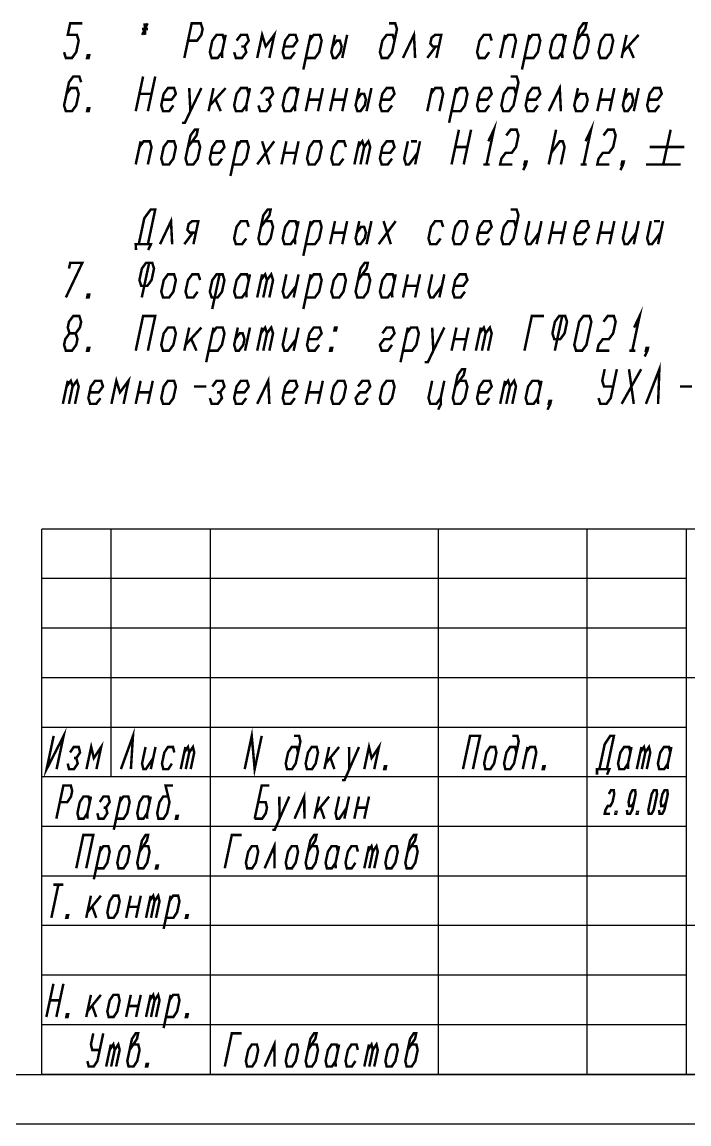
# Model space of a CAD drawing. Header units: millimetres. Extents: x 0 to 630, y 0 to 297.
# Drawn here: x 438 to 505.3, y 0 to 111.1 of the extents above; entities that cross this region are included whole.
import ezdxf

# ---------------------------------------------------------------- set-up
doc = ezdxf.new("R2010")
doc.units = ezdxf.units.MM
doc.header["$LTSCALE"] = 34.65
doc.layers.get('0').update_dxf_attribs({"linetype": 'CONTINUOUS'})

msp = doc.modelspace()

# ---------------------------------------------------------------- linework, layer by layer
at = {"color": 7, "linetype": 'CONTINUOUS'}
for p, q in [((625, 60), (440, 60)), ((440, 5), (440, 60)), ((447, 35), (447, 60)), ((457, 5), (457, 60)), ((480, 5), (480, 60)), ((495, 5), (495, 60)), ((505, 5), (505, 60)), ((505, 55), (440, 55)), ((505, 50), (440, 50)), ((625, 45), (440, 45)), ((505, 40), (440, 40)), ((505, 35), (440, 35)), ((505, 30), (440, 30)), ((505, 25), (440, 25)), ((625, 20), (440, 20)), ((505, 15), (440, 15)), ((505, 10), (440, 10)), ((20, 5), (625, 5)), ((625, 5), (440, 5)), ((0, 0), (630, 0))]:
    msp.add_line(p, q, dxfattribs=at)
at = {"color": 2, "linetype": 'CONTINUOUS', "const_width": 0.25}
for points in [[(442.2450806, 108.0923483), (442.4273437, 107.50901), (443.039848, 107.50901), (443.4700891, 108.0923483), (443.718067, 109.259025), (443.5358038, 109.8423441), (442.6170667, 109.8423441), (442.8650446, 111.0090207), (444.0900531, 111.0090207)], [(450.0910492, 110.4256824), (450.7035535, 110.4256824)], [(450.6744067, 111.0090207), (450.1201959, 109.8423441)], [(450.3681738, 111.0090207), (450.4264288, 109.8423441)], [(454.3711194, 107.50901), (455.1150531, 111.0090207), (456.0337903, 111.0090207), (456.2160535, 110.4256824), (456.0920837, 109.8423441), (455.6618427, 109.259025), (454.743067, 109.259025)], [(461.7210938, 107.50901), (462.2170496, 109.8423441), (462.5815759, 108.6756866), (463.4420581, 109.8423441), (462.9461023, 107.50901)], [(475.5680585, 109.259025), (475.3858337, 109.8423441), (474.7733295, 109.8423441), (474.3430884, 109.259025), (474.0951105, 108.0923483), (474.2773352, 107.50901), (474.8898395, 107.50901), (475.3200806, 108.0923483), (475.8160748, 110.4256824), (475.6338116, 111.0090207), (475.0213074, 111.0090207)], [(476.4211194, 107.50901), (477.5295795, 109.8423441), (477.6460895, 107.50901)], [(493.9430713, 109.259025), (494.8035535, 110.4256824), (494.9275616, 111.0090207), (494.6212903, 111.0090207), (494.1910492, 110.4256824), (493.6950934, 108.0923483), (493.8773566, 107.50901), (494.4898608, 107.50901), (494.9201019, 108.0923483), (495.1680798, 109.259025), (494.9858167, 109.8423441), (494.3733124, 109.8423441)], [(458.4180927, 109.259025), (458.2358295, 109.8423441), (457.6233252, 109.8423441), (457.1930841, 109.259025), (456.9451062, 108.0923483), (457.1273694, 107.50901), (457.7398352, 107.50901), (458.1700763, 108.0923483)], [(458.5420624, 109.8423441), (458.1700763, 108.0923483), (458.199223, 107.50901)], [(459.3950848, 108.0923483), (459.577348, 107.50901), (460.1898523, 107.50901), (460.6200934, 108.0923483), (460.4378302, 108.6756866), (460.8680713, 109.259025), (460.6858081, 109.8423441), (460.0733038, 109.8423441), (459.6430627, 109.259025)], [(464.4190887, 108.6756866), (465.3378259, 108.6756866), (465.768067, 109.259025), (465.5858038, 109.8423441), (464.9732996, 109.8423441), (464.5430585, 109.259025), (464.2950806, 108.0923483), (464.4773437, 107.50901), (465.089848, 107.50901), (465.5200891, 108.0923483)], [(466.3731116, 106.3423526), (467.1170837, 109.8423441)], [(466.6210895, 107.50901), (467.5398651, 107.50901), (467.9701062, 108.0923483), (468.2180841, 109.259025), (468.0358209, 109.8423441), (467.4233167, 109.8423441), (466.9930756, 109.259025)], [(469.5670624, 109.8423441), (469.1950763, 108.0923483), (469.3773395, 107.50901), (469.6836108, 107.50901), (470.1138519, 108.0923483), (470.2378217, 108.6756866), (470.0555585, 109.259025), (469.7493256, 109.259025), (469.3190845, 108.6756866)], [(470.7920709, 109.8423441), (470.2961151, 107.50901)], [(479.7898352, 107.50901), (480.2858295, 109.8423441), (479.6733252, 109.8423441), (479.305069, 109.5506845), (479.1810608, 108.9673462), (479.4253473, 108.6756866), (480.0378516, 108.6756866)], [(485.3680884, 109.259025), (485.1858252, 109.8423441), (484.5733209, 109.8423441), (484.1430798, 109.259025), (483.8951019, 108.0923483), (484.0773651, 107.50901), (484.6898694, 107.50901), (485.1201105, 108.0923483)], [(486.2211108, 107.50901), (486.7170667, 109.8423441)], [(486.5930585, 109.259025), (487.0232996, 109.8423441), (487.6358038, 109.8423441), (487.818067, 109.259025), (487.4461194, 107.50901)], [(488.4231116, 106.3423526), (489.1670837, 109.8423441)], [(488.6710895, 107.50901), (489.5898651, 107.50901), (490.0201062, 108.0923483), (490.2680841, 109.259025), (490.0858209, 109.8423441), (489.4733167, 109.8423441), (489.0430756, 109.259025)], [(492.7180627, 109.259025), (492.5357996, 109.8423441), (491.9233337, 109.8423441), (491.4930927, 109.259025), (491.2450763, 108.0923483), (491.4273395, 107.50901), (492.0398437, 107.50901), (492.4700848, 108.0923483)], [(492.8420709, 109.8423441), (492.4700848, 108.0923483), (492.4992316, 107.50901)], [(496.1451105, 108.0923483), (496.3273352, 107.50901), (496.9398395, 107.50901), (497.3700806, 108.0923483), (497.6180585, 109.259025), (497.4358337, 109.8423441), (496.8233295, 109.8423441), (496.3930884, 109.259025), (496.1451105, 108.0923483)], [(498.9670752, 109.8423441), (498.4711194, 107.50901)], [(498.5950891, 108.0923483), (500.1920837, 109.8423441)], [(444.7242444, 107.50901), (444.5710895, 107.50901), (444.6331128, 107.8006888), (444.7862292, 107.8006888), (444.7242444, 107.50901)], [(460.1315973, 108.6756866), (460.4378302, 108.6756866)], [(478.871098, 107.50901), (479.7315802, 108.6756866)], [(499.1784467, 108.6756866), (499.6960895, 107.50901)], [(443.9660449, 105.0583969), (443.7837817, 105.6417352), (443.1713159, 105.6417352), (442.7410748, 105.0583969), (442.2450806, 102.7250629), (442.4273437, 102.1417245), (443.039848, 102.1417245), (443.4700891, 102.7250629), (443.718067, 103.8917395), (443.5358038, 104.4750586), (442.9232996, 104.4750586), (442.4930585, 103.8917395)], [(449.4710852, 102.1417245), (450.2150574, 105.6417352)], [(451.4400659, 105.6417352), (450.6960937, 102.1417245)], [(487.818067, 103.8917395), (487.6358038, 104.4750586), (487.0232996, 104.4750586), (486.5930585, 103.8917395), (486.3450806, 102.7250629), (486.5273438, 102.1417245), (487.139848, 102.1417245), (487.5700891, 102.7250629), (488.0660449, 105.0583969), (487.8837817, 105.6417352), (487.2713159, 105.6417352)], [(452.1690802, 103.3084012), (453.0878174, 103.3084012), (453.5180585, 103.8917395), (453.3358337, 104.4750586), (452.7233295, 104.4750586), (452.2930884, 103.8917395), (452.0451105, 102.7250629), (452.2273352, 102.1417245), (452.8398395, 102.1417245), (453.2700806, 102.7250629)], [(454.123103, 100.9750671), (454.4293744, 100.9750671), (456.0920837, 104.4750586)], [(454.8670752, 104.4750586), (454.9835852, 102.1417245)], [(457.3170538, 104.4750586), (456.821098, 102.1417245)], [(456.9451062, 102.7250629), (458.5420624, 104.4750586)], [(460.8680713, 103.8917395), (460.6858081, 104.4750586), (460.0733038, 104.4750586), (459.6430627, 103.8917395), (459.3950848, 102.7250629), (459.577348, 102.1417245), (460.1898523, 102.1417245), (460.6200934, 102.7250629)], [(460.9920795, 104.4750586), (460.6200934, 102.7250629), (460.6492401, 102.1417245)], [(461.8451019, 102.7250629), (462.0273651, 102.1417245), (462.6398694, 102.1417245), (463.0701105, 102.7250629), (462.8878473, 103.3084012), (463.3180884, 103.8917395), (463.1358252, 104.4750586), (462.5233209, 104.4750586), (462.0930798, 103.8917395)], [(465.768067, 103.8917395), (465.5858038, 104.4750586), (464.9732996, 104.4750586), (464.5430585, 103.8917395), (464.2950806, 102.7250629), (464.4773437, 102.1417245), (465.089848, 102.1417245), (465.5200891, 102.7250629)], [(465.8920752, 104.4750586), (465.5200891, 102.7250629), (465.5492358, 102.1417245)], [(466.6210895, 102.1417245), (467.1170837, 104.4750586)], [(468.3420538, 104.4750586), (467.846098, 102.1417245)], [(469.0711066, 102.1417245), (469.5670624, 104.4750586)], [(470.7920709, 104.4750586), (470.2961151, 102.1417245)], [(472.0170795, 104.4750586), (471.6450934, 102.7250629), (471.8273566, 102.1417245), (472.1335895, 102.1417245), (472.5638306, 102.7250629), (472.6878387, 103.3084012), (472.5055756, 103.8917395), (472.1993427, 103.8917395), (471.7691016, 103.3084012)], [(473.2420496, 104.4750586), (472.7460938, 102.1417245)], [(474.2190802, 103.3084012), (475.1378174, 103.3084012), (475.5680585, 103.8917395), (475.3858337, 104.4750586), (474.7733295, 104.4750586), (474.3430884, 103.8917395), (474.0951105, 102.7250629), (474.2773352, 102.1417245), (474.8898395, 102.1417245), (475.3200806, 102.7250629)], [(478.871098, 102.1417245), (479.3670538, 104.4750586)], [(479.2430841, 103.8917395), (479.6733252, 104.4750586), (480.2858295, 104.4750586), (480.4680927, 103.8917395), (480.0961066, 102.1417245)], [(481.0731372, 100.9750671), (481.8170709, 104.4750586)], [(481.3211151, 102.1417245), (482.2398523, 102.1417245), (482.6700934, 102.7250629), (482.9180713, 103.8917395), (482.7358081, 104.4750586), (482.1233038, 104.4750586), (481.6930627, 103.8917395)], [(484.0190717, 103.3084012), (484.9378473, 103.3084012), (485.3680884, 103.8917395), (485.1858252, 104.4750586), (484.5733209, 104.4750586), (484.1430798, 103.8917395), (483.8951019, 102.7250629), (484.0773651, 102.1417245), (484.6898694, 102.1417245), (485.1201105, 102.7250629)], [(488.9190674, 103.3084012), (489.837843, 103.3084012), (490.2680841, 103.8917395), (490.0858209, 104.4750586), (489.4733167, 104.4750586), (489.0430756, 103.8917395), (488.7950977, 102.7250629), (488.9773608, 102.1417245), (489.5898651, 102.1417245), (490.0201062, 102.7250629)], [(491.1211066, 102.1417245), (492.2295667, 104.4750586), (492.3461151, 102.1417245)], [(494.0670795, 104.4750586), (493.6950934, 102.7250629), (493.8773566, 102.1417245), (494.4898608, 102.1417245), (494.9201019, 102.7250629), (495.0440717, 103.3084012), (494.8618085, 103.8917395), (494.2493427, 103.8917395), (493.8191016, 103.3084012)], [(496.0211023, 102.1417245), (496.5170581, 104.4750586)], [(497.7420667, 104.4750586), (497.2461108, 102.1417245)], [(498.9670752, 104.4750586), (498.5950891, 102.7250629), (498.7773523, 102.1417245), (499.0835852, 102.1417245), (499.5138263, 102.7250629), (499.6378345, 103.3084012), (499.4555713, 103.8917395), (499.1493384, 103.8917395), (498.7190973, 103.3084012)], [(500.1920837, 104.4750586), (499.6960895, 102.1417245)], [(501.1690759, 103.3084012), (502.0878516, 103.3084012), (502.5180927, 103.8917395), (502.3358295, 104.4750586), (501.7233252, 104.4750586), (501.2930841, 103.8917395), (501.0451062, 102.7250629), (501.2273694, 102.1417245), (501.8398352, 102.1417245), (502.2700763, 102.7250629)], [(449.8430713, 103.8917395), (451.0680798, 103.8917395)], [(457.5284637, 103.3084012), (458.0461066, 102.1417245)], [(462.5815759, 103.3084012), (462.8878473, 103.3084012)], [(466.8690674, 103.3084012), (468.0940759, 103.3084012)], [(469.3190845, 103.3084012), (470.544093, 103.3084012)], [(496.2690802, 103.3084012), (497.4940887, 103.3084012)], [(444.7242444, 102.1417245), (444.5710895, 102.1417245), (444.6331128, 102.4334033), (444.7862292, 102.4334033), (444.7242444, 102.1417245)], [(485.0327087, 99.1077731), (485.5869196, 100.2744498), (484.8429858, 96.7744391)], [(494.8327002, 99.1077731), (495.386911, 100.2744498), (494.6429773, 96.7744391)], [(454.743067, 98.5244348), (455.6035492, 99.6911115), (455.7275574, 100.2744498), (455.421286, 100.2744498), (454.9910449, 99.6911115), (454.4950891, 97.3577774), (454.6773523, 96.7744391), (455.2898566, 96.7744391), (455.7200977, 97.3577774), (455.9680756, 98.5244348), (455.7858124, 99.1077731), (455.1733081, 99.1077731)], [(481.3211151, 96.7744391), (482.0650488, 100.2744498)], [(483.2900574, 100.2744498), (482.5460852, 96.7744391)], [(486.8410748, 99.6911115), (487.2713159, 100.2744498), (487.8837817, 100.2744498), (488.0660449, 99.6911115), (487.818067, 98.5244348), (487.3878259, 97.9411157), (486.7753217, 97.9411157), (486.3450806, 97.3577774), (486.2211108, 96.7744391), (487.4461194, 96.7744391)], [(491.8650403, 100.2744498), (491.1211066, 96.7744391)], [(496.6410663, 99.6911115), (497.0713074, 100.2744498), (497.6838116, 100.2744498), (497.8660748, 99.6911115), (497.6180585, 98.5244348), (497.1878174, 97.9411157), (496.5753516, 97.9411157), (496.1451105, 97.3577774), (496.0211023, 96.7744391), (497.2461108, 96.7744391)], [(503.4150659, 100.2744498), (502.6710938, 96.7744391)], [(449.4710852, 96.7744391), (449.9670795, 99.1077731)], [(449.8430713, 98.5244348), (450.2733124, 99.1077731), (450.8858167, 99.1077731), (451.0680798, 98.5244348), (450.6960937, 96.7744391)], [(452.0451105, 97.3577774), (452.2273352, 96.7744391), (452.8398395, 96.7744391), (453.2700806, 97.3577774), (453.5180585, 98.5244348), (453.3358337, 99.1077731), (452.7233295, 99.1077731), (452.2930884, 98.5244348), (452.0451105, 97.3577774)], [(457.0690759, 97.9411157), (457.9878516, 97.9411157), (458.4180927, 98.5244348), (458.2358295, 99.1077731), (457.6233252, 99.1077731), (457.1930841, 98.5244348), (456.9451062, 97.3577774), (457.1273694, 96.7744391), (457.7398352, 96.7744391), (458.1700763, 97.3577774)], [(459.0231372, 95.6077817), (459.7670709, 99.1077731)], [(459.2711151, 96.7744391), (460.1898523, 96.7744391), (460.6200934, 97.3577774), (460.8680713, 98.5244348), (460.6858081, 99.1077731), (460.0733038, 99.1077731), (459.6430627, 98.5244348)], [(461.7210938, 96.7744391), (463.4420581, 99.1077731)], [(462.2170496, 99.1077731), (462.9461023, 96.7744391)], [(464.1711108, 96.7744391), (464.6670667, 99.1077731)], [(465.8920752, 99.1077731), (465.3961194, 96.7744391)], [(466.7450977, 97.3577774), (466.9273608, 96.7744391), (467.5398651, 96.7744391), (467.9701062, 97.3577774), (468.2180841, 98.5244348), (468.0358209, 99.1077731), (467.4233167, 99.1077731), (466.9930756, 98.5244348), (466.7450977, 97.3577774)], [(470.6680627, 98.5244348), (470.4857996, 99.1077731), (469.8733337, 99.1077731), (469.4430927, 98.5244348), (469.1950763, 97.3577774), (469.3773395, 96.7744391), (469.9898437, 96.7744391), (470.4200848, 97.3577774)], [(471.5210852, 96.7744391), (472.0170795, 99.1077731)], [(471.8930713, 98.5244348), (472.3233124, 99.1077731), (472.5055756, 98.5244348), (472.1335895, 96.7744391)], [(472.5055756, 98.5244348), (472.9358167, 99.1077731), (473.1180798, 98.5244348), (472.7460938, 96.7744391)], [(474.2190802, 97.9411157), (475.1378174, 97.9411157), (475.5680585, 98.5244348), (475.3858337, 99.1077731), (474.7733295, 99.1077731), (474.3430884, 98.5244348), (474.0951105, 97.3577774), (474.2773352, 96.7744391), (474.8898395, 96.7744391), (475.3200806, 97.3577774)], [(476.9170752, 99.1077731), (476.5450891, 97.3577774), (476.7273523, 96.7744391), (477.0335852, 96.7744391), (477.8940674, 97.9411157)], [(477.2233081, 99.1077731), (477.8358124, 99.1077731)], [(478.1420837, 99.1077731), (477.6460895, 96.7744391)], [(491.3690845, 97.9411157), (492.2295667, 99.1077731), (492.5357996, 99.1077731), (492.7180627, 98.5244348), (492.3461151, 96.7744391)], [(464.4190887, 97.9411157), (465.6440973, 97.9411157)], [(481.6930627, 98.5244348), (482.9180713, 98.5244348)], [(501.2930841, 98.5244348), (504.7930756, 98.5244348)], [(484.5367145, 96.7744391), (485.1492187, 96.7744391)], [(488.8242444, 96.7744391), (488.6710895, 96.7744391), (488.7331128, 97.0661179), (488.8862292, 97.0661179), (488.8242444, 96.7744391), (488.5471198, 96.1911008)], [(494.3367444, 96.7744391), (494.9492102, 96.7744391)], [(498.6242358, 96.7744391), (498.4711194, 96.7744391), (498.5331042, 97.0661179), (498.6862207, 97.0661179), (498.6242358, 96.7744391), (498.3471112, 96.1911008)], [(500.921098, 96.7744391), (504.4210895, 96.7744391)], [(449.7773566, 88.7235205), (450.3352972, 91.3485141), (450.9806781, 92.223512), (451.4400659, 92.223512), (450.6960937, 88.7235205)], [(462.0930798, 90.4735162), (462.953562, 91.6401736), (463.0775317, 92.223512), (462.7712988, 92.223512), (462.3410577, 91.6401736), (461.8451019, 89.3068396), (462.0273651, 88.7235205), (462.6398694, 88.7235205), (463.0701105, 89.3068396), (463.3180884, 90.4735162), (463.1358252, 91.0568353), (462.5233209, 91.0568353)], [(487.818067, 90.4735162), (487.6358038, 91.0568353), (487.0232996, 91.0568353), (486.5930585, 90.4735162), (486.3450806, 89.3068396), (486.5273438, 88.7235205), (487.139848, 88.7235205), (487.5700891, 89.3068396), (488.0660449, 91.6401736), (487.8837817, 92.223512), (487.2713159, 92.223512)], [(451.9211023, 88.7235205), (453.0295624, 91.0568353), (453.1461108, 88.7235205)], [(455.2898566, 88.7235205), (455.7858124, 91.0568353), (455.1733081, 91.0568353), (454.8050519, 90.7651758), (454.6810822, 90.1818375), (454.9253302, 89.8901779), (455.5378345, 89.8901779)], [(460.8680713, 90.4735162), (460.6858081, 91.0568353), (460.0733038, 91.0568353), (459.6430627, 90.4735162), (459.3950848, 89.3068396), (459.577348, 88.7235205), (460.1898523, 88.7235205), (460.6200934, 89.3068396)], [(465.768067, 90.4735162), (465.5858038, 91.0568353), (464.9732996, 91.0568353), (464.5430585, 90.4735162), (464.2950806, 89.3068396), (464.4773437, 88.7235205), (465.089848, 88.7235205), (465.5200891, 89.3068396)], [(465.8920752, 91.0568353), (465.5200891, 89.3068396), (465.5492358, 88.7235205)], [(466.3731116, 87.5568439), (467.1170837, 91.0568353)], [(466.6210895, 88.7235205), (467.5398651, 88.7235205), (467.9701062, 89.3068396), (468.2180841, 90.4735162), (468.0358209, 91.0568353), (467.4233167, 91.0568353), (466.9930756, 90.4735162)], [(469.0711066, 88.7235205), (469.5670624, 91.0568353)], [(470.7920709, 91.0568353), (470.2961151, 88.7235205)], [(472.0170795, 91.0568353), (471.6450934, 89.3068396), (471.8273566, 88.7235205), (472.1335895, 88.7235205), (472.5638306, 89.3068396), (472.6878387, 89.8901779), (472.5055756, 90.4735162), (472.1993427, 90.4735162), (471.7691016, 89.8901779)], [(473.2420496, 91.0568353), (472.7460938, 88.7235205)], [(473.9711023, 88.7235205), (475.6920667, 91.0568353)], [(474.4670581, 91.0568353), (475.1961108, 88.7235205)], [(480.4680927, 90.4735162), (480.2858295, 91.0568353), (479.6733252, 91.0568353), (479.2430841, 90.4735162), (478.9951062, 89.3068396), (479.1773694, 88.7235205), (479.7898352, 88.7235205), (480.2200763, 89.3068396)], [(481.4450848, 89.3068396), (481.627348, 88.7235205), (482.2398523, 88.7235205), (482.6700934, 89.3068396), (482.9180713, 90.4735162), (482.7358081, 91.0568353), (482.1233038, 91.0568353), (481.6930627, 90.4735162), (481.4450848, 89.3068396)], [(484.0190717, 89.8901779), (484.9378473, 89.8901779), (485.3680884, 90.4735162), (485.1858252, 91.0568353), (484.5733209, 91.0568353), (484.1430798, 90.4735162), (483.8951019, 89.3068396), (484.0773651, 88.7235205), (484.6898694, 88.7235205), (485.1201105, 89.3068396)], [(489.1670837, 91.0568353), (488.7950977, 89.3068396), (488.9773608, 88.7235205), (489.2835938, 88.7235205), (490.1440759, 89.8901779)], [(490.3920538, 91.0568353), (489.896098, 88.7235205)], [(491.1211066, 88.7235205), (491.6170624, 91.0568353)], [(492.8420709, 91.0568353), (492.3461151, 88.7235205)], [(493.8191016, 89.8901779), (494.7378387, 89.8901779), (495.1680798, 90.4735162), (494.9858167, 91.0568353), (494.3733124, 91.0568353), (493.9430713, 90.4735162), (493.6950934, 89.3068396), (493.8773566, 88.7235205), (494.4898608, 88.7235205), (494.9201019, 89.3068396)], [(496.0211023, 88.7235205), (496.5170581, 91.0568353)], [(497.7420667, 91.0568353), (497.2461108, 88.7235205)], [(498.9670752, 91.0568353), (498.5950891, 89.3068396), (498.7773523, 88.7235205), (499.0835852, 88.7235205), (499.9440674, 89.8901779)], [(500.1920837, 91.0568353), (499.6960895, 88.7235205)], [(501.4170538, 91.0568353), (501.0451062, 89.3068396), (501.2273694, 88.7235205), (501.5336023, 88.7235205), (502.3940845, 89.8901779)], [(501.7233252, 91.0568353), (502.3358295, 91.0568353)], [(502.6420624, 91.0568353), (502.1461066, 88.7235205)], [(454.3711194, 88.7235205), (455.2316016, 89.8901779)], [(469.3190845, 89.8901779), (470.544093, 89.8901779)], [(491.3690845, 89.8901779), (492.594093, 89.8901779)], [(496.2690802, 89.8901779), (497.4940887, 89.8901779)], [(449.5002319, 88.1401822), (449.4710852, 88.7235205), (451.0023651, 88.7235205), (450.7252405, 88.1401822)], [(442.4273437, 83.3562158), (444.0900531, 86.8562265), (442.8650446, 86.8562265), (442.7410748, 86.2728882)], [(450.5212903, 86.8562265), (450.0910492, 86.2728882), (449.8430713, 85.1062308), (450.0253345, 84.5228925), (450.6378387, 84.5228925), (451.0680798, 85.1062308), (451.3160577, 86.2728882), (451.1337946, 86.8562265), (450.5212903, 86.8562265)], [(450.8275616, 86.8562265), (450.0835895, 83.3562158)], [(471.8930713, 85.1062308), (472.7535535, 86.2728882), (472.8775616, 86.8562265), (472.5712903, 86.8562265), (472.1410492, 86.2728882), (471.6450934, 83.9395541), (471.8273566, 83.3562158), (472.4398608, 83.3562158), (472.8701019, 83.9395541), (473.1180798, 85.1062308), (472.9358167, 85.6895499), (472.3233124, 85.6895499)], [(452.0451105, 83.9395541), (452.2273352, 83.3562158), (452.8398395, 83.3562158), (453.2700806, 83.9395541), (453.5180585, 85.1062308), (453.3358337, 85.6895499), (452.7233295, 85.6895499), (452.2930884, 85.1062308), (452.0451105, 83.9395541)], [(455.9680756, 85.1062308), (455.7858124, 85.6895499), (455.1733081, 85.6895499), (454.743067, 85.1062308), (454.4950891, 83.9395541), (454.6773523, 83.3562158), (455.2898566, 83.3562158), (455.7200977, 83.9395541)], [(456.9451062, 83.9395541), (457.1273694, 83.3562158), (457.7398352, 83.3562158), (458.1700763, 83.9395541), (458.4180927, 85.1062308), (458.2358295, 85.6895499), (457.6233252, 85.6895499), (457.1930841, 85.1062308), (456.9451062, 83.9395541)], [(457.9295581, 85.6895499), (457.1856244, 82.1895584)], [(460.8680713, 85.1062308), (460.6858081, 85.6895499), (460.0733038, 85.6895499), (459.6430627, 85.1062308), (459.3950848, 83.9395541), (459.577348, 83.3562158), (460.1898523, 83.3562158), (460.6200934, 83.9395541)], [(460.9920795, 85.6895499), (460.6200934, 83.9395541), (460.6492401, 83.3562158)], [(461.7210938, 83.3562158), (462.2170496, 85.6895499)], [(462.0930798, 85.1062308), (462.5233209, 85.6895499), (462.7055841, 85.1062308), (462.333598, 83.3562158)], [(462.7055841, 85.1062308), (463.1358252, 85.6895499), (463.3180884, 85.1062308), (462.9461023, 83.3562158)], [(464.6670667, 85.6895499), (464.2950806, 83.9395541), (464.4773437, 83.3562158), (464.7836151, 83.3562158), (465.6440973, 84.5228925)], [(465.8920752, 85.6895499), (465.3961194, 83.3562158)], [(466.3731116, 82.1895584), (467.1170837, 85.6895499)], [(466.6210895, 83.3562158), (467.5398651, 83.3562158), (467.9701062, 83.9395541), (468.2180841, 85.1062308), (468.0358209, 85.6895499), (467.4233167, 85.6895499), (466.9930756, 85.1062308)], [(469.1950763, 83.9395541), (469.3773395, 83.3562158), (469.9898437, 83.3562158), (470.4200848, 83.9395541), (470.6680627, 85.1062308), (470.4857996, 85.6895499), (469.8733337, 85.6895499), (469.4430927, 85.1062308), (469.1950763, 83.9395541)], [(475.5680585, 85.1062308), (475.3858337, 85.6895499), (474.7733295, 85.6895499), (474.3430884, 85.1062308), (474.0951105, 83.9395541), (474.2773352, 83.3562158), (474.8898395, 83.3562158), (475.3200806, 83.9395541)], [(475.6920667, 85.6895499), (475.3200806, 83.9395541), (475.3492273, 83.3562158)], [(476.4211194, 83.3562158), (476.9170752, 85.6895499)], [(478.1420837, 85.6895499), (477.6460895, 83.3562158)], [(479.3670538, 85.6895499), (478.9951062, 83.9395541), (479.1773694, 83.3562158), (479.4836023, 83.3562158), (480.3440845, 84.5228925)], [(480.5920624, 85.6895499), (480.0961066, 83.3562158)], [(481.569093, 84.5228925), (482.4878302, 84.5228925), (482.9180713, 85.1062308), (482.7358081, 85.6895499), (482.1233038, 85.6895499), (481.6930627, 85.1062308), (481.4450848, 83.9395541), (481.627348, 83.3562158), (482.2398523, 83.3562158), (482.6700934, 83.9395541)], [(476.6690973, 84.5228925), (477.8940674, 84.5228925)], [(444.7242444, 83.3562158), (444.5710895, 83.3562158), (444.6331128, 83.6478946), (444.7862292, 83.6478946), (444.7242444, 83.3562158)], [(499.7326959, 80.3222644), (500.2869067, 81.488941), (499.542973, 77.9889304)], [(443.4118341, 79.7389261), (443.8420752, 80.3222644), (443.9660449, 80.9056027), (443.7837817, 81.488941), (443.1713159, 81.488941), (442.7410748, 80.9056027), (442.6170667, 80.3222644), (442.7993298, 79.7389261)], [(449.4710852, 77.9889304), (450.2150574, 81.488941), (451.4400659, 81.488941), (450.6960937, 77.9889304)], [(488.6710895, 77.9889304), (489.4150616, 81.488941), (490.6400317, 81.488941)], [(492.1713116, 81.488941), (491.7410706, 80.9056027), (491.4930927, 79.7389261), (491.6753174, 79.155607), (492.2878217, 79.155607), (492.7180627, 79.7389261), (492.9660406, 80.9056027), (492.7838159, 81.488941), (492.1713116, 81.488941)], [(492.4775446, 81.488941), (491.7336108, 77.9889304)], [(493.8773566, 77.9889304), (493.6950934, 78.5722687), (494.1910492, 80.9056027), (494.6212903, 81.488941), (495.2337946, 81.488941), (495.4160577, 80.9056027), (494.9201019, 78.5722687), (494.4898608, 77.9889304), (493.8773566, 77.9889304)], [(496.6410663, 80.9056027), (497.0713074, 81.488941), (497.6838116, 81.488941), (497.8660748, 80.9056027), (497.6180585, 79.7389261), (497.1878174, 79.155607), (496.5753516, 79.155607), (496.1451105, 78.5722687), (496.0211023, 77.9889304), (497.2461108, 77.9889304)], [(452.0451105, 78.5722687), (452.2273352, 77.9889304), (452.8398395, 77.9889304), (453.2700806, 78.5722687), (453.5180585, 79.7389261), (453.3358337, 80.3222644), (452.7233295, 80.3222644), (452.2930884, 79.7389261), (452.0451105, 78.5722687)], [(454.8670752, 80.3222644), (454.3711194, 77.9889304)], [(454.4950891, 78.5722687), (456.0920837, 80.3222644)], [(456.5731201, 76.8222729), (457.3170538, 80.3222644)], [(456.821098, 77.9889304), (457.7398352, 77.9889304), (458.1700763, 78.5722687), (458.4180927, 79.7389261), (458.2358295, 80.3222644), (457.6233252, 80.3222644), (457.1930841, 79.7389261)], [(459.7670709, 80.3222644), (459.3950848, 78.5722687), (459.577348, 77.9889304), (459.8836194, 77.9889304), (460.3138605, 78.5722687), (460.4378302, 79.155607), (460.255567, 79.7389261), (459.9493341, 79.7389261), (459.519093, 79.155607)], [(460.9920795, 80.3222644), (460.4960852, 77.9889304)], [(461.7210938, 77.9889304), (462.2170496, 80.3222644)], [(462.0930798, 79.7389261), (462.5233209, 80.3222644), (462.7055841, 79.7389261), (462.333598, 77.9889304)], [(462.7055841, 79.7389261), (463.1358252, 80.3222644), (463.3180884, 79.7389261), (462.9461023, 77.9889304)], [(464.6670667, 80.3222644), (464.2950806, 78.5722687), (464.4773437, 77.9889304), (464.7836151, 77.9889304), (465.6440973, 79.155607)], [(465.8920752, 80.3222644), (465.3961194, 77.9889304)], [(466.8690674, 79.155607), (467.787843, 79.155607), (468.2180841, 79.7389261), (468.0358209, 80.3222644), (467.4233167, 80.3222644), (466.9930756, 79.7389261), (466.7450977, 78.5722687), (466.9273608, 77.9889304), (467.5398651, 77.9889304), (467.9701062, 78.5722687)], [(469.658194, 80.0306049), (469.5050775, 80.0306049), (469.5670624, 80.3222644), (469.7201788, 80.3222644), (469.658194, 80.0306049)], [(474.3430884, 79.7389261), (474.7733295, 80.3222644), (475.3858337, 80.3222644), (475.5680585, 79.7389261), (475.1378174, 79.155607), (474.5253516, 79.155607), (474.0951105, 78.5722687), (474.2773352, 77.9889304), (474.8898395, 77.9889304), (475.3200806, 78.5722687)], [(476.173103, 76.8222729), (476.9170752, 80.3222644)], [(476.4211194, 77.9889304), (477.3398566, 77.9889304), (477.7700977, 78.5722687), (478.0180756, 79.7389261), (477.8358124, 80.3222644), (477.2233081, 80.3222644), (476.793067, 79.7389261)], [(478.6231201, 76.8222729), (478.929353, 76.8222729), (480.5920624, 80.3222644)], [(479.3670538, 80.3222644), (479.4836023, 77.9889304)], [(481.3211151, 77.9889304), (481.8170709, 80.3222644)], [(483.0420795, 80.3222644), (482.5460852, 77.9889304)], [(483.7710937, 77.9889304), (484.2670496, 80.3222644)], [(484.1430798, 79.7389261), (484.5733209, 80.3222644), (484.7555841, 79.7389261), (484.383598, 77.9889304)], [(484.7555841, 79.7389261), (485.1858252, 80.3222644), (485.3680884, 79.7389261), (484.9961023, 77.9889304)], [(442.4273437, 77.9889304), (443.039848, 77.9889304), (443.4700891, 78.5722687), (443.5940973, 79.155607), (443.4118341, 79.7389261), (442.7993298, 79.7389261), (442.3690887, 79.155607), (442.2450806, 78.5722687), (442.4273437, 77.9889304)], [(455.0784467, 79.155607), (455.5960895, 77.9889304)], [(481.569093, 79.155607), (482.7941016, 79.155607)], [(444.7242444, 77.9889304), (444.5710895, 77.9889304), (444.6331128, 78.2806091), (444.7862292, 78.2806091), (444.7242444, 77.9889304)], [(469.224223, 77.9889304), (469.0711066, 77.9889304), (469.1330914, 78.2806091), (469.2862079, 78.2806091), (469.224223, 77.9889304)], [(499.2367401, 77.9889304), (499.8492444, 77.9889304)], [(501.0742145, 77.9889304), (500.921098, 77.9889304), (500.9830829, 78.2806091), (501.1362378, 78.2806091), (501.0742145, 77.9889304), (500.7971283, 77.405592)], [(500.921098, 72.6216449), (502.277536, 76.1216556), (502.1461066, 72.6216449)], [(481.6930627, 74.3716406), (482.5535449, 75.5383173), (482.6775531, 76.1216556), (482.3712817, 76.1216556), (481.9410406, 75.5383173), (481.4450848, 73.2049832), (481.627348, 72.6216449), (482.2398523, 72.6216449), (482.6700934, 73.2049832), (482.9180713, 74.3716406), (482.7358081, 74.9549789), (482.1233038, 74.9549789)], [(496.1451105, 73.2049832), (496.3273352, 72.6216449), (496.9398395, 72.6216449), (497.3700806, 73.2049832), (497.9900446, 76.1216556)], [(496.765036, 76.1216556), (496.5170581, 74.9549789), (496.6993213, 74.3716406), (497.6180585, 74.3716406)], [(498.4711194, 72.6216449), (500.4400616, 76.1216556)], [(499.2150531, 76.1216556), (499.6960895, 72.6216449)], [(442.1211108, 72.6216449), (442.6170667, 74.9549789)], [(442.4930585, 74.3716406), (442.9232996, 74.9549789), (443.1055627, 74.3716406), (442.7336151, 72.6216449)], [(443.1055627, 74.3716406), (443.5358038, 74.9549789), (443.718067, 74.3716406), (443.3461194, 72.6216449)], [(444.8190674, 73.7883215), (445.737843, 73.7883215), (446.1680841, 74.3716406), (445.9858209, 74.9549789), (445.3733167, 74.9549789), (444.9430756, 74.3716406), (444.6950977, 73.2049832), (444.8773608, 72.6216449), (445.4898651, 72.6216449), (445.9201062, 73.2049832)], [(447.0211066, 72.6216449), (447.5170624, 74.9549789), (447.8815887, 73.7883215), (448.7420709, 74.9549789), (448.2461151, 72.6216449)], [(449.4710852, 72.6216449), (449.9670795, 74.9549789)], [(451.1920496, 74.9549789), (450.6960937, 72.6216449)], [(452.0451105, 73.2049832), (452.2273352, 72.6216449), (452.8398395, 72.6216449), (453.2700806, 73.2049832), (453.5180585, 74.3716406), (453.3358337, 74.9549789), (452.7233295, 74.9549789), (452.2930884, 74.3716406), (452.0451105, 73.2049832)], [(455.3555713, 74.3716406), (456.5805798, 74.3716406)], [(456.9451062, 73.2049832), (457.1273694, 72.6216449), (457.7398352, 72.6216449), (458.1700763, 73.2049832), (457.9878516, 73.7883215), (458.4180927, 74.3716406), (458.2358295, 74.9549789), (457.6233252, 74.9549789), (457.1930841, 74.3716406)], [(459.519093, 73.7883215), (460.4378302, 73.7883215), (460.8680713, 74.3716406), (460.6858081, 74.9549789), (460.0733038, 74.9549789), (459.6430627, 74.3716406), (459.3950848, 73.2049832), (459.577348, 72.6216449), (460.1898523, 72.6216449), (460.6200934, 73.2049832)], [(461.7210938, 72.6216449), (462.8295538, 74.9549789), (462.9461023, 72.6216449)], [(464.4190887, 73.7883215), (465.3378259, 73.7883215), (465.768067, 74.3716406), (465.5858038, 74.9549789), (464.9732996, 74.9549789), (464.5430585, 74.3716406), (464.2950806, 73.2049832), (464.4773437, 72.6216449), (465.089848, 72.6216449), (465.5200891, 73.2049832)], [(466.6210895, 72.6216449), (467.1170837, 74.9549789)], [(468.3420538, 74.9549789), (467.846098, 72.6216449)], [(469.1950763, 73.2049832), (469.3773395, 72.6216449), (469.9898437, 72.6216449), (470.4200848, 73.2049832), (470.6680627, 74.3716406), (470.4857996, 74.9549789), (469.8733337, 74.9549789), (469.4430927, 74.3716406), (469.1950763, 73.2049832)], [(471.8930713, 74.3716406), (472.3233124, 74.9549789), (472.9358167, 74.9549789), (473.1180798, 74.3716406), (472.6878387, 73.7883215), (472.0753345, 73.7883215), (471.6450934, 73.2049832), (471.8273566, 72.6216449), (472.4398608, 72.6216449), (472.8701019, 73.2049832)], [(474.0951105, 73.2049832), (474.2773352, 72.6216449), (474.8898395, 72.6216449), (475.3200806, 73.2049832), (475.5680585, 74.3716406), (475.3858337, 74.9549789), (474.7733295, 74.9549789), (474.3430884, 74.3716406), (474.0951105, 73.2049832)], [(479.3670538, 74.9549789), (478.9951062, 73.2049832), (479.1773694, 72.6216449), (479.7898352, 72.6216449), (480.2200763, 73.2049832), (480.249223, 72.6216449), (479.9720984, 72.0383066)], [(480.5920624, 74.9549789), (480.2200763, 73.2049832)], [(484.0190717, 73.7883215), (484.9378473, 73.7883215), (485.3680884, 74.3716406), (485.1858252, 74.9549789), (484.5733209, 74.9549789), (484.1430798, 74.3716406), (483.8951019, 73.2049832), (484.0773651, 72.6216449), (484.6898694, 72.6216449), (485.1201105, 73.2049832)], [(486.2211108, 72.6216449), (486.7170667, 74.9549789)], [(486.5930585, 74.3716406), (487.0232996, 74.9549789), (487.2055627, 74.3716406), (486.8336151, 72.6216449)], [(487.2055627, 74.3716406), (487.6358038, 74.9549789), (487.818067, 74.3716406), (487.4461194, 72.6216449)], [(490.2680841, 74.3716406), (490.0858209, 74.9549789), (489.4733167, 74.9549789), (489.0430756, 74.3716406), (488.7950977, 73.2049832), (488.9773608, 72.6216449), (489.5898651, 72.6216449), (490.0201062, 73.2049832)], [(490.3920538, 74.9549789), (490.0201062, 73.2049832), (490.0492145, 72.6216449)], [(504.355567, 74.3716406), (505.5805756, 74.3716406)], [(449.7191016, 73.7883215), (450.9440717, 73.7883215)], [(457.6815802, 73.7883215), (457.9878516, 73.7883215)], [(466.8690674, 73.7883215), (468.0940759, 73.7883215)], [(491.274223, 72.6216449), (491.1211066, 72.6216449), (491.1830914, 72.9133044), (491.3362079, 72.9133044), (491.274223, 72.6216449), (490.9970984, 72.0383066)], [(441.1970673, 39.1375813), (440.4850104, 35.7875821), (442.2020526, 39.1375813), (441.4899957, 35.7875821)], [(447.9799878, 35.7875821), (449.1945758, 39.1375813), (448.9850116, 35.7875821)], [(460.4600171, 35.7875821), (461.172074, 39.1375813), (461.4650024, 35.7875821), (462.1770593, 39.1375813)], [(465.8410492, 37.4625769), (465.7084662, 38.0209117), (465.2059735, 38.0209117), (464.8360254, 37.4625769), (464.5986603, 36.3459169), (464.7312433, 35.7875821), (465.233736, 35.7875821), (465.6036841, 36.3459169), (466.0783759, 38.5792465), (465.9458313, 39.1375813), (465.4433002, 39.1375813)], [(482.4749872, 35.7875821), (483.1870825, 39.1375813), (484.1920679, 39.1375813), (483.480011, 35.7875821)], [(487.8560193, 37.4625769), (487.7234747, 38.0209117), (487.2209436, 38.0209117), (486.8510339, 37.4625769), (486.6136688, 36.3459169), (486.7462518, 35.7875821), (487.2487445, 35.7875821), (487.6186926, 36.3459169), (488.0933844, 38.5792465), (487.9608014, 39.1375813), (487.4583087, 39.1375813)], [(496.2312433, 35.7875821), (496.7653052, 38.3000839), (497.3202081, 39.1375813), (497.6970776, 39.1375813), (496.9849823, 35.7875821)], [(442.6136829, 36.3459169), (442.7462659, 35.7875821), (443.2487585, 35.7875821), (443.6186682, 36.3459169), (443.4861237, 36.9042421), (443.8560333, 37.4625769), (443.7234503, 38.0209117), (443.2209576, 38.0209117), (442.851048, 37.4625769)], [(444.5049902, 35.7875821), (444.9797205, 38.0209117), (445.244848, 36.9042421), (445.9847058, 38.0209117), (445.510014, 35.7875821)], [(450.4647272, 38.0209117), (450.1086603, 36.3459169), (450.2412433, 35.7875821), (450.4924896, 35.7875821), (451.2323474, 36.9042421)], [(451.4697125, 38.0209117), (450.9949823, 35.7875821)], [(453.3610199, 37.4625769), (453.2284753, 38.0209117), (452.7259442, 38.0209117), (452.3560345, 37.4625769), (452.1186694, 36.3459169), (452.2512524, 35.7875821), (452.7537451, 35.7875821), (453.1236932, 36.3459169)], [(454.0100153, 35.7875821), (454.484707, 38.0209117)], [(454.3660437, 37.4625769), (454.7359534, 38.0209117), (454.8685364, 37.4625769), (454.5125079, 35.7875821)], [(454.8685364, 37.4625769), (455.238446, 38.0209117), (455.3710291, 37.4625769), (455.0150006, 35.7875821)], [(466.6086694, 36.3459169), (466.7412524, 35.7875821), (467.2437451, 35.7875821), (467.6136932, 36.3459169), (467.8510199, 37.4625769), (467.7184753, 38.0209117), (467.2159442, 38.0209117), (466.8460345, 37.4625769), (466.6086694, 36.3459169)], [(468.974707, 38.0209117), (468.5000153, 35.7875821)], [(468.6186786, 36.3459169), (469.9796924, 38.0209117)], [(470.2726593, 34.6709125), (470.5239056, 34.6709125), (471.9897015, 38.0209117)], [(470.9847162, 38.0209117), (471.0125171, 35.7875821)], [(472.5199951, 35.7875821), (472.9947253, 38.0209117), (473.2598529, 36.9042421), (473.9997107, 38.0209117), (473.5250189, 35.7875821)], [(484.6036597, 36.3459169), (484.7362427, 35.7875821), (485.2387354, 35.7875821), (485.6086835, 36.3459169), (485.8460486, 37.4625769), (485.7134656, 38.0209117), (485.2109729, 38.0209117), (484.8410248, 37.4625769), (484.6036597, 36.3459169)], [(488.5050146, 35.7875821), (488.9797064, 38.0209117)], [(488.8610431, 37.4625769), (489.2309528, 38.0209117), (489.7334454, 38.0209117), (489.8660284, 37.4625769), (489.51, 35.7875821)], [(499.3510199, 37.4625769), (499.2184753, 38.0209117), (498.7159442, 38.0209117), (498.3460345, 37.4625769), (498.1086694, 36.3459169), (498.2412524, 35.7875821), (498.7437451, 35.7875821), (499.1136932, 36.3459169)], [(499.4697217, 38.0209117), (499.1136932, 36.3459169), (499.1206146, 35.7875821)], [(500.0000153, 35.7875821), (500.474707, 38.0209117)], [(500.3560437, 37.4625769), (500.7259534, 38.0209117), (500.8585364, 37.4625769), (500.5025079, 35.7875821)], [(500.8585364, 37.4625769), (501.228446, 38.0209117), (501.3610291, 37.4625769), (501.0050006, 35.7875821)], [(503.3710382, 37.4625769), (503.2384552, 38.0209117), (502.7359625, 38.0209117), (502.3660144, 37.4625769), (502.1286877, 36.3459169), (502.2612323, 35.7875821), (502.7637634, 35.7875821), (503.1336731, 36.3459169)], [(503.4897015, 38.0209117), (503.1336731, 36.3459169), (503.1406329, 35.7875821)], [(443.2348389, 36.9042421), (443.4861237, 36.9042421)], [(469.1142114, 36.9042421), (469.5050006, 35.7875821)], [(474.6556274, 35.7875821), (474.5300043, 35.7875821), (474.5893359, 36.0667447), (474.7149591, 36.0667447), (474.6556274, 35.7875821)], [(490.6406085, 35.7875821), (490.5149854, 35.7875821), (490.5743555, 36.0667447), (490.6999786, 36.0667447), (490.6406085, 35.7875821)], [(495.9869568, 35.2292473), (495.9799969, 35.7875821), (497.2362671, 35.7875821), (496.9919421, 35.2292473)], [(441.4650018, 30.7875819), (442.1770587, 34.1375812), (442.9307977, 34.1375812), (443.0633807, 33.5792464), (442.9447174, 33.0209116), (442.5747693, 32.4625768), (441.8210303, 32.4625768)], [(452.7434784, 33.0209116), (452.2409473, 33.0209116), (451.8710376, 32.4625768), (451.6336725, 31.3459167), (451.7662555, 30.7875819), (452.2687482, 30.7875819), (452.6386963, 31.3459167), (452.8760229, 32.4625768), (452.4783124, 34.1375812), (453.2320514, 34.1375812)], [(461.4650024, 30.7875819), (462.1770593, 34.1375812), (462.9307983, 34.1375812)], [(465.4849823, 30.7875819), (466.4622052, 33.0209116), (466.4900061, 30.7875819)], [(497.1851257, 33.2731865), (497.4051489, 33.6731946), (497.6751215, 33.6731946), (497.7251093, 33.2731865), (497.5550739, 32.4731895), (497.3350507, 32.0731911), (497.0650397, 32.0731911), (496.8450165, 31.6731926), (496.7599988, 31.2731941), (497.2999823, 31.2731941)], [(499.0050275, 31.6731926), (499.0550153, 31.2731941), (499.3249878, 31.2731941), (499.545011, 31.6731926), (499.8851202, 33.2731865), (499.8351324, 33.6731946), (499.5651215, 33.6731946), (499.3450983, 33.2731865), (499.1750629, 32.4731895), (499.2250507, 32.0731911), (499.4950616, 32.0731911), (499.7150848, 32.4731895)], [(501.2149878, 31.2731941), (501.1650385, 31.6731926), (501.5051093, 33.2731865), (501.7251324, 33.6731946), (501.9951434, 33.6731946), (502.0451312, 33.2731865), (501.705022, 31.6731926), (501.4849988, 31.2731941), (501.2149878, 31.2731941)], [(502.2450055, 31.6731926), (502.2949933, 31.2731941), (502.5650043, 31.2731941), (502.7850275, 31.6731926), (503.1250983, 33.2731865), (503.0751489, 33.6731946), (502.8051379, 33.6731946), (502.5851147, 33.2731865), (502.4150793, 32.4731895), (502.4650287, 32.0731911), (502.7350397, 32.0731911), (502.9550629, 32.4731895)], [(444.8360248, 32.4625768), (444.7034418, 33.0209116), (444.2009491, 33.0209116), (443.8310394, 32.4625768), (443.5936743, 31.3459167), (443.7262573, 30.7875819), (444.22875, 30.7875819), (444.5986597, 31.3459167)], [(444.9547266, 33.0209116), (444.5986597, 31.3459167), (444.6056195, 30.7875819)], [(445.6036835, 31.3459167), (445.7362665, 30.7875819), (446.2387592, 30.7875819), (446.6086688, 31.3459167), (446.4760858, 31.9042419), (446.8460339, 32.4625768), (446.7134509, 33.0209116), (446.2109583, 33.0209116), (445.8410486, 32.4625768)], [(447.2576642, 29.6709123), (447.9697211, 33.0209116)], [(447.4949908, 30.7875819), (448.2487683, 30.7875819), (448.618678, 31.3459167), (448.8560431, 32.4625768), (448.7234601, 33.0209116), (448.2209674, 33.0209116), (447.8510193, 32.4625768)], [(450.8660138, 32.4625768), (450.7334692, 33.0209116), (450.2309766, 33.0209116), (449.8610284, 32.4625768), (449.6236633, 31.3459167), (449.7562463, 30.7875819), (450.258739, 30.7875819), (450.6286871, 31.3459167)], [(450.9847156, 33.0209116), (450.6286871, 31.3459167), (450.6356085, 30.7875819)], [(461.4650024, 30.7875819), (462.2187415, 30.7875819), (462.5886896, 31.3459167), (462.7073529, 31.9042419), (462.5747699, 32.4625768), (461.8210309, 32.4625768)], [(463.2376465, 29.6709123), (463.4888928, 29.6709123), (464.9547272, 33.0209116)], [(463.9497034, 33.0209116), (463.9775043, 30.7875819)], [(467.9697217, 33.0209116), (467.4949915, 30.7875819)], [(467.6136932, 31.3459167), (468.974707, 33.0209116)], [(469.9796924, 33.0209116), (469.6236639, 31.3459167), (469.7562469, 30.7875819), (470.0074933, 30.7875819), (470.7473511, 31.9042419)], [(470.9847162, 33.0209116), (470.509986, 30.7875819)], [(471.5150098, 30.7875819), (471.9897015, 33.0209116)], [(472.9947253, 33.0209116), (472.5199951, 30.7875819)], [(446.2248395, 31.9042419), (446.4760858, 31.9042419)], [(453.6506415, 30.7875819), (453.5250183, 30.7875819), (453.58435, 31.0667445), (453.7099731, 31.0667445), (453.6506415, 30.7875819)], [(468.1092261, 31.9042419), (468.5000153, 30.7875819)], [(471.7523364, 31.9042419), (472.7573602, 31.9042419)], [(497.9074878, 31.2731941), (497.8400043, 31.2731941), (497.8824939, 31.4731934), (497.9500159, 31.4731934), (497.9074878, 31.2731941)], [(500.0674988, 31.2731941), (500.0000153, 31.2731941), (500.0425049, 31.4731934), (500.1100269, 31.4731934), (500.0674988, 31.2731941)], [(443.475011, 25.7875818), (444.1870679, 29.137581), (445.1920532, 29.137581), (444.4799963, 25.7875818)], [(449.8610284, 27.4625766), (450.6008862, 28.5792462), (450.7195496, 29.137581), (450.4683032, 29.137581), (450.0983936, 28.5792462), (449.6236633, 26.3459166), (449.7562463, 25.7875818), (450.258739, 25.7875818), (450.6286871, 26.3459166), (450.8660138, 27.4625766), (450.7334692, 28.0209114), (450.2309766, 28.0209114)], [(458.4500079, 25.7875818), (459.1620648, 29.137581), (460.1670502, 29.137581)], [(466.8460345, 27.4625766), (467.5858923, 28.5792462), (467.7045557, 29.137581), (467.4533093, 29.137581), (467.0833997, 28.5792462), (466.6086694, 26.3459166), (466.7412524, 25.7875818), (467.2437451, 25.7875818), (467.6136932, 26.3459166), (467.8510199, 27.4625766), (467.7184753, 28.0209114), (467.2159442, 28.0209114)], [(476.8960419, 27.4625766), (477.6358997, 28.5792462), (477.754563, 29.137581), (477.5033167, 29.137581), (477.1333685, 28.5792462), (476.6586768, 26.3459166), (476.7912598, 25.7875818), (477.2937524, 25.7875818), (477.6636621, 26.3459166), (477.9010272, 27.4625766), (477.7684442, 28.0209114), (477.2659515, 28.0209114)], [(445.247655, 24.6709122), (445.9597119, 28.0209114)], [(445.4849817, 25.7875818), (446.2387592, 25.7875818), (446.6086688, 26.3459166), (446.8460339, 27.4625766), (446.7134509, 28.0209114), (446.2109583, 28.0209114), (445.8410486, 27.4625766)], [(447.6136926, 26.3459166), (447.7462372, 25.7875818), (448.2487683, 25.7875818), (448.618678, 26.3459166), (448.8560431, 27.4625766), (448.7234601, 28.0209114), (448.2209674, 28.0209114), (447.8510193, 27.4625766), (447.6136926, 26.3459166)], [(460.5786804, 26.3459166), (460.7112634, 25.7875818), (461.2137561, 25.7875818), (461.5836658, 26.3459166), (461.8210309, 27.4625766), (461.6884479, 28.0209114), (461.1859552, 28.0209114), (460.8160455, 27.4625766), (460.5786804, 26.3459166)], [(462.4699878, 25.7875818), (463.4472107, 28.0209114), (463.4750116, 25.7875818)], [(464.5986603, 26.3459166), (464.7312433, 25.7875818), (465.233736, 25.7875818), (465.6036841, 26.3459166), (465.8410492, 27.4625766), (465.7084662, 28.0209114), (465.2059735, 28.0209114), (464.8360254, 27.4625766), (464.5986603, 26.3459166)], [(469.8610291, 27.4625766), (469.728446, 28.0209114), (469.2259534, 28.0209114), (468.8560437, 27.4625766), (468.6186786, 26.3459166), (468.7512616, 25.7875818), (469.2537543, 25.7875818), (469.6236639, 26.3459166)], [(469.9796924, 28.0209114), (469.6236639, 26.3459166), (469.6306238, 25.7875818)], [(471.8710382, 27.4625766), (471.7384552, 28.0209114), (471.2359625, 28.0209114), (470.8660144, 27.4625766), (470.6286877, 26.3459166), (470.7612323, 25.7875818), (471.2637634, 25.7875818), (471.6336731, 26.3459166)], [(472.5199951, 25.7875818), (472.9947253, 28.0209114)], [(472.8760236, 27.4625766), (473.2459717, 28.0209114), (473.3785162, 27.4625766), (473.0224878, 25.7875818)], [(473.3785162, 27.4625766), (473.7484644, 28.0209114), (473.8810474, 27.4625766), (473.5250189, 25.7875818)], [(474.6486676, 26.3459166), (474.7812506, 25.7875818), (475.2837433, 25.7875818), (475.6536914, 26.3459166), (475.8910181, 27.4625766), (475.7584735, 28.0209114), (475.2559424, 28.0209114), (474.8860327, 27.4625766), (474.6486676, 26.3459166)], [(451.6406323, 25.7875818), (451.5150092, 25.7875818), (451.5743408, 26.0667444), (451.699964, 26.0667444), (451.6406323, 25.7875818)], [(441.674566, 24.1375809), (440.9625092, 20.7875816)], [(441.1720734, 24.1375809), (442.1770587, 24.1375809)], [(444.9547266, 23.0209113), (444.4799963, 20.7875816)], [(444.5986597, 21.3459164), (445.9597119, 23.0209113)], [(446.6086688, 21.3459164), (446.7412518, 20.7875816), (447.2437445, 20.7875816), (447.6136926, 21.3459164), (447.8510193, 22.4625764), (447.7184747, 23.0209113), (447.2159436, 23.0209113), (446.8460339, 22.4625764), (446.6086688, 21.3459164)], [(448.5000146, 20.7875816), (448.9747064, 23.0209113)], [(449.9796918, 23.0209113), (449.505, 20.7875816)], [(450.5099854, 20.7875816), (450.9847156, 23.0209113)], [(450.8660138, 22.4625764), (451.2359619, 23.0209113), (451.3685449, 22.4625764), (451.0125165, 20.7875816)], [(451.3685449, 22.4625764), (451.7384546, 23.0209113), (451.8710376, 22.4625764), (451.5150092, 20.7875816)], [(452.2826294, 19.670912), (452.9947247, 23.0209113)], [(452.5199945, 20.7875816), (453.2737335, 20.7875816), (453.6436816, 21.3459164), (453.8810468, 22.4625764), (453.7484637, 23.0209113), (453.2459711, 23.0209113), (452.8760229, 22.4625764)], [(442.5956104, 20.7875816), (442.4699872, 20.7875816), (442.5293573, 21.0667442), (442.6549805, 21.0667442), (442.5956104, 20.7875816)], [(445.094231, 21.9042416), (445.4849817, 20.7875816)], [(448.7373413, 21.9042416), (449.7423651, 21.9042416)], [(454.6556268, 20.7875816), (454.5300037, 20.7875816), (454.5893353, 21.0667442), (454.7149585, 21.0667442), (454.6556268, 20.7875816)], [(440.4600165, 10.7875813), (441.1720734, 14.1375806)], [(442.1770587, 14.1375806), (441.4650018, 10.7875813)], [(440.8160449, 12.4625761), (441.8210303, 12.4625761)], [(444.9547266, 13.0209109), (444.4799963, 10.7875813)], [(444.5986597, 11.3459161), (445.9597119, 13.0209109)], [(446.6086688, 11.3459161), (446.7412518, 10.7875813), (447.2437445, 10.7875813), (447.6136926, 11.3459161), (447.8510193, 12.4625761), (447.7184747, 13.0209109), (447.2159436, 13.0209109), (446.8460339, 12.4625761), (446.6086688, 11.3459161)], [(448.5000146, 10.7875813), (448.9747064, 13.0209109)], [(449.9796918, 13.0209109), (449.505, 10.7875813)], [(450.5099854, 10.7875813), (450.9847156, 13.0209109)], [(450.8660138, 12.4625761), (451.2359619, 13.0209109), (451.3685449, 12.4625761), (451.0125165, 10.7875813)], [(451.3685449, 12.4625761), (451.7384546, 13.0209109), (451.8710376, 12.4625761), (451.5150092, 10.7875813)], [(452.2826294, 9.6709117), (452.9947247, 13.0209109)], [(452.5199945, 10.7875813), (453.2737335, 10.7875813), (453.6436816, 11.3459161), (453.8810468, 12.4625761), (453.7484637, 13.0209109), (453.2459711, 13.0209109), (452.8760229, 12.4625761)], [(442.5956104, 10.7875813), (442.4699872, 10.7875813), (442.5293573, 11.0667439), (442.6549805, 11.0667439), (442.5956104, 10.7875813)], [(445.094231, 11.9042509), (445.4849817, 10.7875813)], [(448.7373413, 11.9042509), (449.7423651, 11.9042509)], [(454.6556268, 10.7875813), (454.5300037, 10.7875813), (454.5893353, 11.0667439), (454.7149585, 11.0667439), (454.6556268, 10.7875813)], [(444.5986597, 6.345916), (444.7312427, 5.7875812), (445.2337354, 5.7875812), (445.6036835, 6.345916), (446.197077, 9.1375804)], [(445.1920532, 9.1375804), (444.9547266, 8.0209108), (445.0872711, 7.462576), (445.8410486, 7.462576)], [(448.8560431, 7.462576), (449.5959009, 8.5792456), (449.7145642, 9.1375804), (449.4633179, 9.1375804), (449.0933698, 8.5792456), (448.618678, 6.345916), (448.751261, 5.7875812), (449.2537537, 5.7875812), (449.6236633, 6.345916), (449.8610284, 7.462576), (449.7284454, 8.0209108), (449.2259528, 8.0209108)], [(458.4500079, 5.7875812), (459.1620648, 9.1375804), (460.1670502, 9.1375804)], [(466.8460345, 7.462576), (467.5858923, 8.5792456), (467.7045557, 9.1375804), (467.4533093, 9.1375804), (467.0833997, 8.5792456), (466.6086694, 6.345916), (466.7412524, 5.7875812), (467.2437451, 5.7875812), (467.6136932, 6.345916), (467.8510199, 7.462576), (467.7184753, 8.0209108), (467.2159442, 8.0209108)], [(476.8960419, 7.462576), (477.6358997, 8.5792456), (477.754563, 9.1375804), (477.5033167, 9.1375804), (477.1333685, 8.5792456), (476.6586768, 6.345916), (476.7912598, 5.7875812), (477.2937524, 5.7875812), (477.6636621, 6.345916), (477.9010272, 7.462576), (477.7684442, 8.0209108), (477.2659515, 8.0209108)], [(446.4900055, 5.7875812), (446.9646973, 8.0209108)], [(446.8460339, 7.462576), (447.2159436, 8.0209108), (447.3485266, 7.462576), (446.9924982, 5.7875812)], [(447.3485266, 7.462576), (447.7184747, 8.0209108), (447.8510193, 7.462576), (447.4949908, 5.7875812)], [(460.5786804, 6.345916), (460.7112634, 5.7875812), (461.2137561, 5.7875812), (461.5836658, 6.345916), (461.8210309, 7.462576), (461.6884479, 8.0209108), (461.1859552, 8.0209108), (460.8160455, 7.462576), (460.5786804, 6.345916)], [(462.4699878, 5.7875812), (463.4472107, 8.0209108), (463.4750116, 5.7875812)], [(464.5986603, 6.345916), (464.7312433, 5.7875812), (465.233736, 5.7875812), (465.6036841, 6.345916), (465.8410492, 7.462576), (465.7084662, 8.0209108), (465.2059735, 8.0209108), (464.8360254, 7.462576), (464.5986603, 6.345916)], [(469.8610291, 7.462576), (469.728446, 8.0209108), (469.2259534, 8.0209108), (468.8560437, 7.462576), (468.6186786, 6.345916), (468.7512616, 5.7875812), (469.2537543, 5.7875812), (469.6236639, 6.345916)], [(469.9796924, 8.0209108), (469.6236639, 6.345916), (469.6306238, 5.7875812)], [(471.8710382, 7.462576), (471.7384552, 8.0209108), (471.2359625, 8.0209108), (470.8660144, 7.462576), (470.6286877, 6.345916), (470.7612323, 5.7875812), (471.2637634, 5.7875812), (471.6336731, 6.345916)], [(472.5199951, 5.7875812), (472.9947253, 8.0209108)], [(472.8760236, 7.462576), (473.2459717, 8.0209108), (473.3785162, 7.462576), (473.0224878, 5.7875812)], [(473.3785162, 7.462576), (473.7484644, 8.0209108), (473.8810474, 7.462576), (473.5250189, 5.7875812)], [(474.6486676, 6.345916), (474.7812506, 5.7875812), (475.2837433, 5.7875812), (475.6536914, 6.345916), (475.8910181, 7.462576), (475.7584735, 8.0209108), (475.2559424, 8.0209108), (474.8860327, 7.462576), (474.6486676, 6.345916)], [(450.6356085, 5.7875812), (450.5099854, 5.7875812), (450.5693555, 6.0667438), (450.6949786, 6.0667438), (450.6356085, 5.7875812)]]:
    msp.add_lwpolyline(points, dxfattribs=at)

doc.saveas('drawing.dxf')
